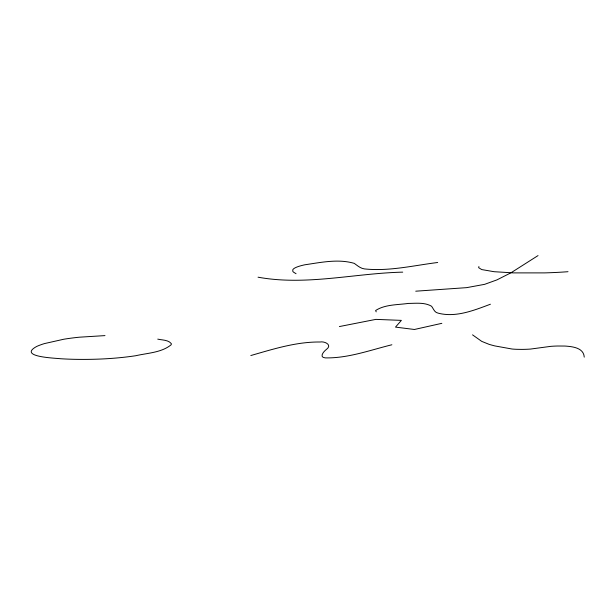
<?xml version="1.0" encoding="UTF-8"?>
<svg xmlns="http://www.w3.org/2000/svg" width="615" height="615" viewBox="0 0 615 615"><rect width="100%" height="100%" fill="white"/><g stroke="black" fill="none" stroke-linecap="round" stroke-linejoin="round"><path stroke-width="0.92" d="M478.916 266.549L478.624 267.648L481.699 269.57L494.122 271.707L513.463 272.891L544.713 272.891A84.293 11.331 0.4 0 0 568.006 271.699M538.025 255.594L511.096 272.722L496.974 279.871L484.612 284.345L466.647 287.643L415.74 291.195M490.416 304.225C474.057 310.321 455.876 317.763 438.218 313.166C434.413 312.566 433.552 308.807 431.584 306.262C424.665 302.18 415.994 303.372 408.299 303.426C397.459 304.94 384.959 304.387 375.619 310.521L376.188 311.851M250.812 355.539C273.344 349.051 296.345 341.748 320.038 342.002C324.635 341.079 332.577 344.892 326.511 349.343C323.767 351.326 318.693 357.292 325.204 357.884C347.998 358.376 370.007 350.158 391.878 344.769M441.839 323.329L414.425 329.479L395.499 327.111L401.372 320.377L375.865 319.377L339.395 326.557M437.68 262.497C413.441 265.526 388.88 271.53 364.349 268.901C360.367 268.348 357.415 265.588 354.286 263.374C338.327 258.661 320.922 262.436 304.794 264.796A69.849 9.886 -0.6 0 0 292.802 269.77L292.786 271.276L293.401 272.068L296.053 273.713M402.725 272.145C354.524 273.252 306.17 285.975 258.054 277.188M104.981 335.606L79.443 337.189A59.255 11.378 -3.3 0 0 63.829 339.226L44.365 343.608A71.394 13.83 -3.2 0 0 36.692 346.453C17.32 356.931 55.488 358.107 60.447 358.722A88.483 16.69 -3.1 0 0 74.692 359.321C95.117 359.698 115.605 358.753 135.815 355.716C147.623 352.987 161.561 352.695 171.216 344.723L171.331 343.624C168.187 339.749 162.222 340.203 157.755 339.126M472.535 334.844L481.73 341.379L489.056 344.331A107.84 20.672 1.3 0 0 494.844 345.922L512.057 349.02A20.157 4.097 0.8 0 0 516.769 349.312L521.635 349.389A29.312 5.912 0.8 0 0 530.522 349.066L550.909 346.337A34.317 7.134 1.3 0 1 557.382 346.014L564.678 346.045A11.723 2.399 1.3 0 1 566.83 346.191C573.818 346.775 583.735 348.313 584.25 357.131"/></g></svg>
